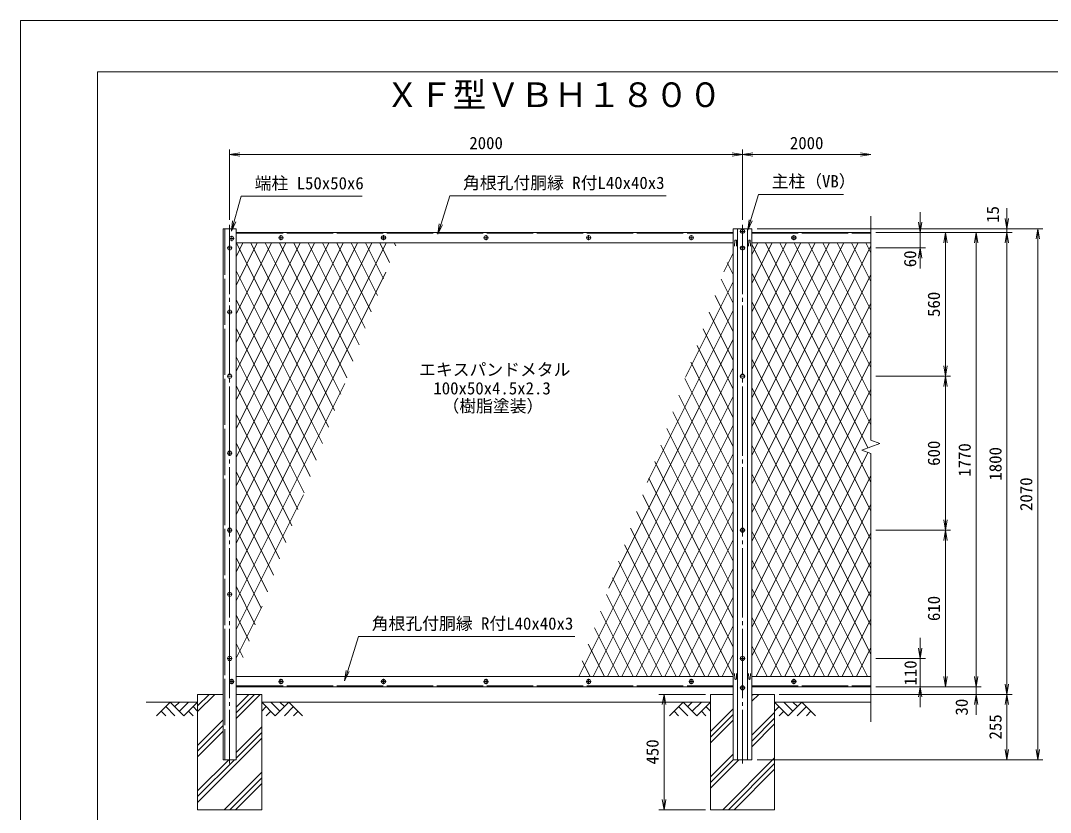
# Model space of a CAD drawing. Units: millimetres, scale not verified. Extents: x -4200 to 4200, y -2970 to 2970.
# Drawn here: x -4200 to -185, y -116 to 2970 of the extents above; entities that cross this region are included whole.
import ezdxf
from ezdxf.enums import TextEntityAlignment as Align

# ---------------------------------------------------------------- set-up
doc = ezdxf.new("R2010")
doc.units = ezdxf.units.MM
doc.header["$LTSCALE"] = 15
doc.linetypes.add('LONG_CHAIN', pattern=[21, 18, -1, 1, -1])
doc.linetypes.add('LONG_DASHED2', pattern=[13, 12, -1])
for name, color, linetype, lineweight in [('0-0_D-STR1', 1, 'Continuous', 9), ('0-1_D-BMK', 2, 'LONG_CHAIN', 9), ('0-2_D-STR-DIM', 7, 'Continuous', 9), ('0-3_D-BGD', 7, 'Continuous', 9), ('0-4_D-STR4', 7, 'Continuous', 9), ('0-5_0', 7, 'Continuous', 9), ('0-6_D-STR-TXT', 7, 'Continuous', 9), ('0-8_D-DCR-HCH', 7, 'Continuous', 9), ('0-9_D-STR3', 3, 'Continuous', 9), ('0-A_D-STR2', 7, 'Continuous', 9), ('0-B_D-TTL', 2, 'Continuous', 9)]:
    doc.layers.add(name, color=color, linetype=linetype, lineweight=lineweight)
doc.layers.add('0-7_D-TTL-TXT', color=7, linetype='Continuous')
doc.styles.add('ＭＳ ゴシック', font='')
doc.styles.get('ＭＳ ゴシック').set_extended_font_data('MS Gothic')

# ---------------------------------------------------------------- blocks, each defined once
blk = doc.blocks.new('_Open')
at = {"layer": '0-5_0'}
blk.add_line((-15, 2.5), (0, 0), dxfattribs=at)
blk.add_lwpolyline([(-15, -2.5), (0, 0), (-15, 0)], dxfattribs=at)

msp = doc.modelspace()

# ---------------------------------------------------------------- linework, layer by layer
at = {"layer": '0-0_D-STR1'}
for p, q in [((-3410.16, 2158.9), (-3410.16, 88.9)), ((-3360.16, 2158.9), (-3410.16, 2158.9)), ((-3360.16, 88.9), (-3360.16, 2158.9)), ((-1421.66, 2143.9), (-3360.16, 2143.9)), ((-1404.16, 88.9), (-1404.16, 2158.9)), ((-1366.16, 88.9), (-1366.16, 2158.9)), ((-1348.66, 88.9), (-1348.66, 2158.9)), ((-1348.66, 2143.9), (-885.16, 2143.9)), ((-3360.16, 2103.9), (-1421.66, 2103.9)), ((-1415.16, 2112.27), (-1415.91, 2090.77)), ((-1409.16, 2112.27), (-1408.41, 2090.77)), ((-1361.16, 2112.27), (-1361.91, 2090.77)), ((-1355.16, 2112.27), (-1354.41, 2090.77)), ((-885.16, 2103.9), (-1348.66, 2103.9)), ((-3360.16, 413.9), (-1421.66, 413.9)), ((-1415.16, 404.23), (-1415.91, 425.73)), ((-1409.16, 404.23), (-1408.41, 425.73)), ((-1361.16, 404.23), (-1361.91, 425.73)), ((-1355.16, 404.23), (-1354.41, 425.73)), ((-885.16, 413.9), (-1348.66, 413.9)), ((-1421.66, 373.9), (-3360.16, 373.9)), ((-1348.66, 373.9), (-885.16, 373.9)), ((-3410.16, 88.9), (-3360.16, 88.9)), ((-1421.66, 88.9), (-1348.66, 88.9))]:
    msp.add_line(p, q, dxfattribs=at)
at = {"layer": '0-0_D-STR1', "linetype": 'LONG_DASHED2'}
for p, q in [((-3404.16, 2158.9), (-3404.16, 88.9)), ((-1421.66, 2140.9), (-3360.16, 2140.9)), ((-1348.66, 2140.9), (-885.16, 2140.9)), ((-1421.66, 376.9), (-3360.16, 376.9)), ((-1348.66, 376.9), (-885.16, 376.9))]:
    msp.add_line(p, q, dxfattribs=at)
at = {"layer": '0-0_D-STR1'}
msp.add_lwpolyline([(-1421.66, 88.9), (-1421.66, 2158.9), (-1348.66, 2158.9)], dxfattribs=at)
for centre, start, end in [((-1412.16, 2111.02), 22.61986, 157.38014), ((-1358.16, 2111.02), 22.61986, 157.38014), ((-1412.16, 405.48), 202.61986, 337.38014), ((-1358.16, 405.48), 202.61986, 337.38014)]:
    msp.add_arc(centre, 3.25, start, end, dxfattribs=at)
at = {"layer": '0-1_D-BMK'}
for p, q in [((-3385.16, 2173.9), (-3385.16, 73.9)), ((-1385.16, 2173.9), (-1385.16, 73.9)), ((-3377.16, 2130.9), (-3377.16, 2110.9)), ((-3185.16, 2133.9), (-3185.16, 2113.9)), ((-2785.16, 2133.9), (-2785.16, 2113.9)), ((-2385.16, 2133.9), (-2385.16, 2113.9)), ((-1985.16, 2133.9), (-1985.16, 2113.9)), ((-1585.16, 2133.9), (-1585.16, 2113.9)), ((-1375.16, 2148.4), (-1395.16, 2148.4)), ((-1185.16, 2133.9), (-1185.16, 2113.9)), ((-3367.16, 2120.9), (-3387.16, 2120.9)), ((-3175.16, 2123.9), (-3195.16, 2123.9)), ((-2775.16, 2123.9), (-2795.16, 2123.9)), ((-2375.16, 2123.9), (-2395.16, 2123.9)), ((-1975.16, 2123.9), (-1995.16, 2123.9)), ((-1575.16, 2123.9), (-1595.16, 2123.9)), ((-1175.16, 2123.9), (-1195.16, 2123.9)), ((-3375.16, 2083.9), (-3395.16, 2083.9)), ((-1375.16, 2083.9), (-1395.16, 2083.9)), ((-3375.16, 1833.9), (-3395.16, 1833.9)), ((-3375.16, 1583.9), (-3395.16, 1583.9)), ((-1375.16, 1583.9), (-1395.16, 1583.9)), ((-3375.16, 1283.9), (-3395.16, 1283.9)), ((-3375.16, 983.9), (-3395.16, 983.9)), ((-1375.16, 983.9), (-1395.16, 983.9)), ((-3375.16, 733.9), (-3395.16, 733.9)), ((-3375.16, 483.9), (-3395.16, 483.9)), ((-1375.16, 483.9), (-1395.16, 483.9)), ((-3377.16, 403.9), (-3377.16, 383.9)), ((-3185.16, 383.89), (-3185.16, 403.89)), ((-2785.16, 383.89), (-2785.16, 403.89)), ((-2385.16, 383.89), (-2385.16, 403.89)), ((-1985.16, 383.89), (-1985.16, 403.89)), ((-1585.16, 383.89), (-1585.16, 403.89)), ((-1185.16, 383.89), (-1185.16, 403.89)), ((-3367.16, 393.9), (-3387.16, 393.9)), ((-3175.16, 393.89), (-3195.16, 393.89)), ((-2775.16, 393.89), (-2795.16, 393.89)), ((-2375.16, 393.89), (-2395.16, 393.89)), ((-1975.16, 393.89), (-1995.16, 393.89)), ((-1575.16, 393.89), (-1595.16, 393.89)), ((-1375.16, 369.4), (-1395.16, 369.4)), ((-1175.16, 393.89), (-1195.16, 393.89))]:
    msp.add_line(p, q, dxfattribs=at)
at = {"layer": '0-2_D-STR-DIM'}
for p, q in [((-3385.16, 2193.9), (-3385.16, 2467.68)), ((-1385.16, 2193.9), (-1385.16, 2467.68)), ((-1385.16, 2193.9), (-1385.16, 2467.68)), ((-3345.16, 2447.68), (-1425.16, 2447.68)), ((-1345.16, 2447.68), (-925.16, 2447.68)), ((-692.21, 2183.9), (-692.21, 2223.9)), ((-354.12, 2198.9), (-354.12, 2238.9)), ((-885.16, 2208.35), (-885.16, 1334.55)), ((-1328.66, 2158.9), (-334.12, 2158.9)), ((-1328.66, 2158.9), (-214.12, 2158.9)), ((-865.16, 2143.9), (-574.12, 2143.9)), ((-865.16, 2143.9), (-454.12, 2143.9)), ((-865.16, 2143.9), (-334.12, 2143.9)), ((-865.16, 2143.9), (-334.12, 2143.9)), ((-845.16, 2143.9), (-672.21, 2143.9)), ((-692.21, 2143.9), (-692.21, 2083.9)), ((-354.12, 2143.9), (-354.12, 2158.9)), ((-594.12, 1623.9), (-594.12, 2103.9)), ((-474.12, 2103.9), (-474.12, 413.9)), ((-354.12, 2103.9), (-354.12, 383.9)), ((-354.12, 2103.9), (-354.12, 2063.9)), ((-234.12, 128.9), (-234.12, 2118.9)), ((-865.16, 2083.9), (-672.21, 2083.9)), ((-692.21, 2043.9), (-692.21, 2003.9)), ((-865.16, 1583.9), (-574.12, 1583.9)), ((-865.16, 1583.9), (-574.12, 1583.9)), ((-594.12, 1543.9), (-594.12, 1023.9)), ((-849.92, 1321.72), (-885.16, 1334.55)), ((-920.4, 1296.07), (-849.92, 1321.72)), ((-885.16, 1283.24), (-920.4, 1296.07)), ((-885.16, 1283.24), (-885.16, 236.59)), ((-865.16, 983.9), (-574.12, 983.9)), ((-865.16, 983.9), (-574.12, 983.9)), ((-594.12, 413.9), (-594.12, 943.9)), ((-692.21, 523.9), (-692.21, 563.9)), ((-865.16, 483.9), (-672.21, 483.9)), ((-692.21, 373.9), (-692.21, 483.9)), ((-474.12, 413.9), (-474.12, 453.9)), ((-865.16, 373.9), (-574.12, 373.9)), ((-865.16, 373.9), (-454.12, 373.9)), ((-865.16, 373.9), (-454.12, 373.9)), ((-865.16, 373.9), (-672.21, 373.9)), ((-474.12, 373.9), (-474.12, 343.9)), ((-1530.16, 343.9), (-1711.26, 343.9)), ((-1242.39, 343.9), (-334.12, 343.9)), ((-1240.16, 343.9), (-454.12, 343.9)), ((-1240.16, 343.9), (-334.12, 343.9)), ((-692.21, 333.9), (-692.21, 293.9)), ((-1691.26, 303.9), (-1691.26, -66.1)), ((-474.12, 303.9), (-474.12, 263.9)), ((-354.12, 303.9), (-354.12, 128.9)), ((-1328.66, 88.9), (-334.12, 88.9)), ((-1328.66, 88.9), (-214.12, 88.9)), ((-1530.16, -106.1), (-1711.26, -106.1))]:
    msp.add_line(p, q, dxfattribs=at)
at = {"layer": '0-3_D-BGD'}
for p, q in [((-3510.16, 313.9), (-3710.16, 313.9)), ((-1510.16, 313.9), (-3260.16, 313.9)), ((-1260.16, 313.9), (-885.16, 313.9))]:
    msp.add_line(p, q, dxfattribs=at)
at = {"layer": '0-4_D-STR4'}
for p, q in [((-3510.16, 343.9), (-3510.16, -106.1)), ((-3410.16, 343.9), (-3510.16, 343.9)), ((-3260.16, 343.9), (-3360.16, 343.9)), ((-3260.16, 343.9), (-3260.16, -106.1)), ((-1510.16, 343.9), (-1510.16, -106.1)), ((-1421.66, 343.9), (-1510.16, 343.9)), ((-1260.16, 343.9), (-1348.66, 343.9)), ((-1260.16, 343.9), (-1260.16, -106.1)), ((-3260.16, -106.1), (-3510.16, -106.1)), ((-1260.16, -106.1), (-1510.16, -106.1))]:
    msp.add_line(p, q, dxfattribs=at)
at = {"layer": '0-6_D-STR-TXT'}
for points in [[(-991.45, 2292.78), (-1322.83, 2292.78), (-1364.52, 2155.11)], [(-2868.81, 2285.18), (-3339.78, 2285.18), (-3377.87, 2150.91)], [(-1683.3, 2286.72), (-2527.04, 2286.72), (-2572.4, 2139.76)], [(-2039.12, 569.09), (-2882.85, 569.09), (-2936.13, 398.38)]]:
    msp.add_lwpolyline(points, dxfattribs=at)
at = {"layer": '0-8_D-DCR-HCH'}
for p, q in [((-3510.16, 276.65), (-3442.92, 343.9)), ((-3510.16, 298.75), (-3465.02, 343.9)), ((-3360.16, 249.88), (-3266.14, 343.9)), ((-3360.16, 271.98), (-3288.24, 343.9)), ((-3360.16, 294.07), (-3310.34, 343.9)), ((-1348.66, 316.83), (-1321.6, 343.9)), ((-1348.66, 338.93), (-1343.7, 343.9)), ((-3616.59, 313.9), (-3669.8, 260.68)), ((-3634.32, 296.16), (-3598.69, 260.68)), ((-3616.59, 313.9), (-3563.37, 260.68)), ((-3598.85, 296.16), (-3581.11, 313.9)), ((-3581.11, 278.42), (-3545.64, 313.9)), ((-3563.37, 260.68), (-3510.16, 313.9)), ((-3527.9, 296.16), (-3510.16, 278.5)), ((-3206.95, 260.68), (-3260.16, 313.9)), ((-3242.43, 296.16), (-3260.16, 278.5)), ((-3189.21, 278.42), (-3224.69, 313.9)), ((-3153.74, 313.9), (-3206.95, 260.68)), ((-3171.38, 296.07), (-3189.21, 313.9)), ((-3136, 296.16), (-3171.64, 260.68)), ((-3153.74, 313.9), (-3100.53, 260.68)), ((-1616.59, 313.9), (-1669.8, 260.68)), ((-1634.32, 296.16), (-1598.69, 260.68)), ((-1616.59, 313.9), (-1563.37, 260.68)), ((-1598.85, 296.16), (-1581.11, 313.9)), ((-1581.11, 278.42), (-1545.64, 313.9)), ((-1563.37, 260.68), (-1510.16, 313.9)), ((-1527.9, 296.16), (-1510.16, 278.5)), ((-1510.16, 199.53), (-1421.66, 288.03)), ((-1206.95, 260.68), (-1260.16, 313.9)), ((-1242.43, 296.16), (-1260.16, 278.5)), ((-1189.21, 278.42), (-1224.69, 313.9)), ((-1153.74, 313.9), (-1206.95, 260.68)), ((-1171.38, 296.07), (-1189.21, 313.9)), ((-1136, 296.16), (-1171.64, 260.68)), ((-1153.74, 313.9), (-1100.53, 260.68)), ((-3652.06, 278.42), (-3634.24, 260.68)), ((-3545.64, 278.42), (-3527.82, 260.68)), ((-3510.16, 144.07), (-3410.16, 244.07)), ((-3224.69, 278.42), (-3242.51, 260.68)), ((-3118.26, 278.42), (-3136.08, 260.68)), ((-1652.06, 278.42), (-1634.24, 260.68)), ((-1545.64, 278.42), (-1527.82, 260.68)), ((-1510.16, 177.43), (-1421.66, 265.93)), ((-1510.16, 155.33), (-1421.66, 243.83)), ((-1348.66, 184.25), (-1260.16, 272.75)), ((-1348.66, 162.16), (-1260.16, 250.66)), ((-1224.69, 278.42), (-1242.51, 260.68)), ((-1118.26, 278.42), (-1136.08, 260.68)), ((-3510.16, 121.98), (-3410.16, 221.98)), ((-3360.16, 117.3), (-3260.16, 217.3)), ((-1348.66, 140.06), (-1260.16, 228.56)), ((-3510.16, 99.88), (-3410.16, 199.88)), ((-3510.16, -76.9), (-3260.16, 173.1)), ((-3360.16, 95.2), (-3260.16, 195.2)), ((-3510.16, -54.8), (-3366.46, 88.9)), ((-3510.16, -32.7), (-3388.56, 88.9)), ((-1510.16, 22.75), (-1421.66, 111.25)), ((-1510.16, 0.66), (-1421.66, 89.16)), ((-1510.16, -21.44), (-1399.82, 88.9)), ((-1462.24, -106.1), (-1260.16, 95.98)), ((-3406.79, -106.1), (-3260.16, 40.52)), ((-1440.14, -106.1), (-1260.16, 73.88)), ((-1418.05, -106.1), (-1260.16, 51.78)), ((-3384.69, -106.1), (-3260.16, 18.42)), ((-3362.59, -106.1), (-3260.16, -3.68))]:
    msp.add_line(p, q, dxfattribs=at)
at = {"layer": '0-9_D-STR3'}
for centre in [(-3377.16, 2120.9), (-3185.16, 2123.9), (-2785.16, 2123.9), (-2385.16, 2123.9), (-1985.16, 2123.9), (-1585.16, 2123.9), (-1385.16, 2148.4), (-1185.16, 2123.9), (-3385.16, 2083.9), (-1385.16, 2083.9), (-3385.16, 1833.9), (-3385.16, 1583.9), (-1385.16, 1583.9), (-3385.16, 1283.9), (-3385.16, 983.9), (-1385.16, 983.9), (-3385.16, 733.9), (-3385.16, 483.9), (-1385.16, 483.9), (-3377.16, 393.9), (-3185.16, 393.89), (-2785.16, 393.89), (-2385.16, 393.89), (-1985.16, 393.89), (-1585.16, 393.89), (-1185.16, 393.89), (-1385.16, 369.4)]:
    msp.add_circle(centre, 8, dxfattribs=at)
at = {"layer": '0-A_D-STR2'}
for p, q in [((-3333.13, 2103.9), (-3360.16, 2049.83)), ((-3277.23, 2103.9), (-3360.16, 1938.03)), ((-3221.33, 2103.9), (-3360.16, 1826.23)), ((-3165.43, 2103.9), (-3360.16, 1714.42)), ((-3109.52, 2103.9), (-3360.16, 1602.62)), ((-3053.62, 2103.9), (-3360.16, 1490.82)), ((-2997.72, 2103.9), (-3360.16, 1379.01)), ((-2941.82, 2103.9), (-3360.16, 1267.21)), ((-2885.92, 2103.9), (-3360.16, 1155.41)), ((-2830.02, 2103.9), (-3360.16, 1043.6)), ((-2774.11, 2103.9), (-3360.16, 931.8)), ((-2999.56, 1385.61), (-3358.71, 2103.9)), ((-2975.75, 1449.78), (-3302.8, 2103.9)), ((-2951.93, 1513.96), (-3246.9, 2103.9)), ((-2928.12, 1578.13), (-3191, 2103.9)), ((-2904.3, 1642.3), (-3135.1, 2103.9)), ((-2880.49, 1706.48), (-3079.2, 2103.9)), ((-2856.67, 1770.65), (-3023.29, 2103.9)), ((-2832.86, 1834.83), (-2967.39, 2103.9)), ((-2809.04, 1899), (-2911.49, 2103.9)), ((-2785.23, 1963.17), (-2855.59, 2103.9)), ((-2761.41, 2027.35), (-2799.69, 2103.9)), ((-2737.6, 2091.52), (-2743.79, 2103.9)), ((-1326.13, 2103.9), (-1348.66, 2058.83)), ((-1270.23, 2103.9), (-1348.66, 1947.03)), ((-1214.33, 2103.9), (-1348.66, 1835.23)), ((-1158.43, 2103.9), (-1348.66, 1723.42)), ((-1102.52, 2103.9), (-1348.66, 1611.62)), ((-1046.62, 2103.9), (-1348.66, 1499.82)), ((-990.72, 2103.9), (-1348.66, 1388.01)), ((-934.82, 2103.9), (-1348.66, 1276.21)), ((-885.16, 1170.82), (-1348.66, 2097.81)), ((-885.16, 2091.41), (-1348.66, 1164.41)), ((-896.28, 1304.85), (-1295.8, 2103.9)), ((-885.16, 1394.42), (-1239.9, 2103.9)), ((-885.16, 1506.23), (-1184, 2103.9)), ((-885.16, 1618.03), (-1128.1, 2103.9)), ((-885.16, 1729.83), (-1072.2, 2103.9)), ((-885.16, 1841.63), (-1016.29, 2103.9)), ((-885.16, 1953.44), (-960.39, 2103.9)), ((-885.16, 2065.24), (-904.49, 2103.9)), ((-1421.66, 2063.9), (-1458, 1991.23)), ((-1421.66, 1980.94), (-1444.86, 2027.33)), ((-3023.37, 1321.44), (-3360.16, 1995.01)), ((-2775.59, 1989.14), (-3360.16, 820)), ((-885.16, 1059.01), (-1348.66, 1986.01)), ((-885.16, 1979.6), (-1348.66, 1052.6)), ((-1421.66, 1952.09), (-1607.57, 1580.28)), ((-1421.66, 1869.14), (-1468.41, 1962.63)), ((-1421.66, 1757.34), (-1491.96, 1897.92)), ((-3047.19, 1257.26), (-3360.16, 1883.2)), ((-885.16, 947.21), (-1348.66, 1874.2)), ((-885.16, 1867.8), (-1348.66, 940.8)), ((-1421.66, 1840.29), (-1757.14, 1169.33)), ((-1421.66, 1645.54), (-1515.51, 1833.22)), ((-3071, 1193.09), (-3360.16, 1771.4)), ((-1421.66, 1533.73), (-1539.06, 1768.52)), ((-1421.66, 1728.49), (-1906.72, 758.38)), ((-885.16, 835.41), (-1348.66, 1762.4)), ((-885.16, 1756), (-1348.66, 829)), ((-1421.66, 1421.93), (-1562.61, 1703.82)), ((-3094.82, 1128.92), (-3360.16, 1659.6)), ((-885.16, 723.61), (-1348.66, 1650.6)), ((-1421.66, 1616.68), (-2023.06, 413.9)), ((-1421.66, 1310.13), (-1586.16, 1639.11)), ((-885.16, 1644.19), (-1348.66, 717.19)), ((-1421.66, 1198.32), (-1609.71, 1574.41)), ((-2936.53, 1555.46), (-3360.16, 708.19)), ((-3118.63, 1064.74), (-3360.16, 1547.8)), ((-885.16, 611.8), (-1348.66, 1538.8)), ((-885.16, 1532.39), (-1348.66, 605.39)), ((-1421.66, 1504.88), (-1967.15, 413.9)), ((-1421.66, 1086.52), (-1633.26, 1509.7)), ((-3142.45, 1000.57), (-3360.16, 1435.99)), ((-1421.66, 974.72), (-1656.81, 1445)), ((-885.16, 500), (-1348.66, 1426.99)), ((-885.16, 1420.59), (-1348.66, 493.59)), ((-1421.66, 1393.08), (-1911.25, 413.9)), ((-1421.66, 862.91), (-1680.36, 1380.3)), ((-3166.26, 936.4), (-3360.16, 1324.19)), ((-1421.66, 751.11), (-1703.91, 1315.59)), ((-898.01, 413.9), (-1348.66, 1315.19)), ((-895.97, 1287.18), (-1332.61, 413.9)), ((-1421.66, 1281.27), (-1855.35, 413.9)), ((-1421.66, 639.31), (-1727.46, 1250.89)), ((-3190.08, 872.22), (-3360.16, 1212.39)), ((-1421.66, 1169.47), (-1799.45, 413.9)), ((-1421.66, 527.5), (-1751.01, 1186.19)), ((-953.91, 413.9), (-1348.66, 1203.39)), ((-885.16, 1196.98), (-1276.7, 413.9)), ((-3097.47, 1121.78), (-3360.16, 596.39)), ((-3213.89, 808.05), (-3360.16, 1100.59)), ((-1421.66, 415.7), (-1774.56, 1121.48)), ((-1009.82, 413.9), (-1348.66, 1091.59)), ((-885.16, 1085.18), (-1220.8, 413.9)), ((-1476.66, 413.9), (-1798.11, 1056.78)), ((-1421.66, 1057.67), (-1743.55, 413.9)), ((-3237.71, 743.87), (-3360.16, 988.78)), ((-1532.56, 413.9), (-1821.66, 992.08)), ((-1065.72, 413.9), (-1348.66, 979.78)), ((-885.16, 973.37), (-1164.9, 413.9)), ((-1588.47, 413.9), (-1845.21, 927.37)), ((-1421.66, 945.86), (-1687.65, 413.9)), ((-3261.52, 679.7), (-3360.16, 876.98)), ((-1644.37, 413.9), (-1868.76, 862.67)), ((-1121.62, 413.9), (-1348.66, 867.98)), ((-885.16, 861.57), (-1109, 413.9)), ((-1421.66, 834.06), (-1631.74, 413.9)), ((-3285.34, 615.53), (-3360.16, 765.18)), ((-1700.27, 413.9), (-1892.31, 797.97)), ((-1756.17, 413.9), (-1915.86, 733.26)), ((-1177.52, 413.9), (-1348.66, 756.18)), ((-885.16, 749.77), (-1053.1, 413.9)), ((-3258.4, 688.1), (-3360.16, 484.59)), ((-1421.66, 722.26), (-1575.84, 413.9)), ((-3309.15, 551.35), (-3360.16, 653.37)), ((-1812.07, 413.9), (-1939.41, 668.56)), ((-1233.42, 413.9), (-1348.66, 644.37)), ((-1867.98, 413.9), (-1962.96, 603.86)), ((-1421.66, 610.45), (-1519.94, 413.9)), ((-885.16, 637.96), (-997.2, 413.9)), ((-3332.97, 487.18), (-3360.16, 541.57)), ((-1923.88, 413.9), (-1986.51, 539.15)), ((-1289.32, 413.9), (-1348.66, 532.57)), ((-885.16, 526.16), (-941.29, 413.9)), ((-1421.66, 498.65), (-1464.04, 413.9)), ((-1979.78, 413.9), (-2010.06, 474.45))]:
    msp.add_line(p, q, dxfattribs=at)
at = {"layer": '0-B_D-TTL', "color": 7}
msp.add_lwpolyline([(-4200.19, -2970.08), (4199.81, -2970.08), (4199.81, 2969.92), (-4200.19, 2969.92)], close=True, dxfattribs=at)
at = {"layer": '0-B_D-TTL'}
msp.add_lwpolyline([(-3900.19, 2769.92), (3899.81, 2769.92), (3899.81, -2770.08), (-3900.19, -2770.08)], close=True, dxfattribs=at)

# ---------------------------------------------------------------- block references
at = {"layer": '0-2_D-STR-DIM', "xscale": 2.666667, "yscale": 2.666667}
for p, rotation in [((-3385.16, 2447.68), 180), ((-1385.16, 2447.68), 180), ((-692.21, 2143.9), 270), ((-354.12, 2158.9), 270), ((-594.12, 2143.9), 90), ((-474.12, 2143.9), 90), ((-354.12, 2143.9), 90), ((-354.12, 2143.9), 90), ((-234.12, 2158.9), 90), ((-692.21, 2083.9), 90), ((-594.12, 1583.9), 270), ((-594.12, 1583.9), 90), ((-594.12, 983.9), 270), ((-594.12, 983.9), 90), ((-692.21, 483.9), 270), ((-594.12, 373.9), 270), ((-474.12, 373.9), 270), ((-474.12, 373.9), 270), ((-692.21, 373.9), 90), ((-354.12, 343.9), 270), ((-1691.26, 343.9), 90), ((-474.12, 343.9), 90), ((-354.12, 343.9), 90), ((-354.12, 88.9), 270), ((-234.12, 88.9), 270), ((-1691.26, -106.1), 270)]:
    msp.add_blockref('_Open', p, dxfattribs=dict(at, rotation=rotation))
for p in [(-1385.16, 2447.68), (-885.16, 2447.68)]:
    msp.add_blockref('_Open', p, dxfattribs=at)
at = {"layer": '0-6_D-STR-TXT', "xscale": 2.666667, "yscale": 2.666667}
for p, rotation in [((-3378.41, 2148.99), 254.16392), ((-2572.99, 2137.85), 252.84683), ((-1365.1, 2153.2), 253.14944), ((-2936.73, 396.47), 252.66686)]:
    msp.add_blockref('_Open', p, dxfattribs=dict(at, rotation=rotation))

# ---------------------------------------------------------------- texts
at = {"layer": '0-2_D-STR-DIM', "style": 'ＭＳ ゴシック'}
for p in [(-2450.41, 2454.43), (-1200.41, 2454.43)]:
    msp.add_text('2000', height=48.06, dxfattribs=at).set_placement(p, align=Align.BOTTOM_LEFT)
for s, p in [('15', (-371.06, 2181.73)), ('60', (-693.41, 2008.72)), ('560', (-600.86, 1815.02)), ('600', (-600.86, 1234.65)), ('1770', (-480.86, 1192)), ('1800', (-360.86, 1177)), ('2070', (-240.86, 1058.65)), ('610', (-600.86, 629.65)), ('110', (-692.04, 378.25)), ('30', (-492.38, 261.47)), ('255', (-360.86, 168.05)), ('450', (-1698.01, 70.4))]:
    msp.add_text(s, height=48.06, rotation=90, dxfattribs=at).set_placement(p, align=Align.BOTTOM_LEFT)
at = {"layer": '0-6_D-STR-TXT', "style": 'ＭＳ ゴシック'}
for s, p in [('主柱（VB）', (-1271.9, 2305.36)), ('端柱 L50x50x6', (-3287.59, 2297.77)), ('角根孔付胴縁 R付L40x40x3', (-2475.1, 2299.3)), ('エキスパンドメタル', (-2646.38, 1571.3)), ('100x50x4.5x2.3', (-2590.69, 1498.56)), ('（樹脂塗装）', (-2555.12, 1429.37)), ('角根孔付胴縁 R付L40x40x3', (-2830.92, 581.68))]:
    msp.add_text(s, height=48.06, dxfattribs=at).set_placement(p, align=Align.BOTTOM_LEFT)
at = {"layer": '0-7_D-TTL-TXT', "style": 'ＭＳ ゴシック'}
msp.add_text('ＸＦ型ＶＢＨ１８００', height=96.22, dxfattribs=at).set_placement((-2777.53, 2603.99), align=Align.BOTTOM_LEFT)

doc.saveas('drawing.dxf')
